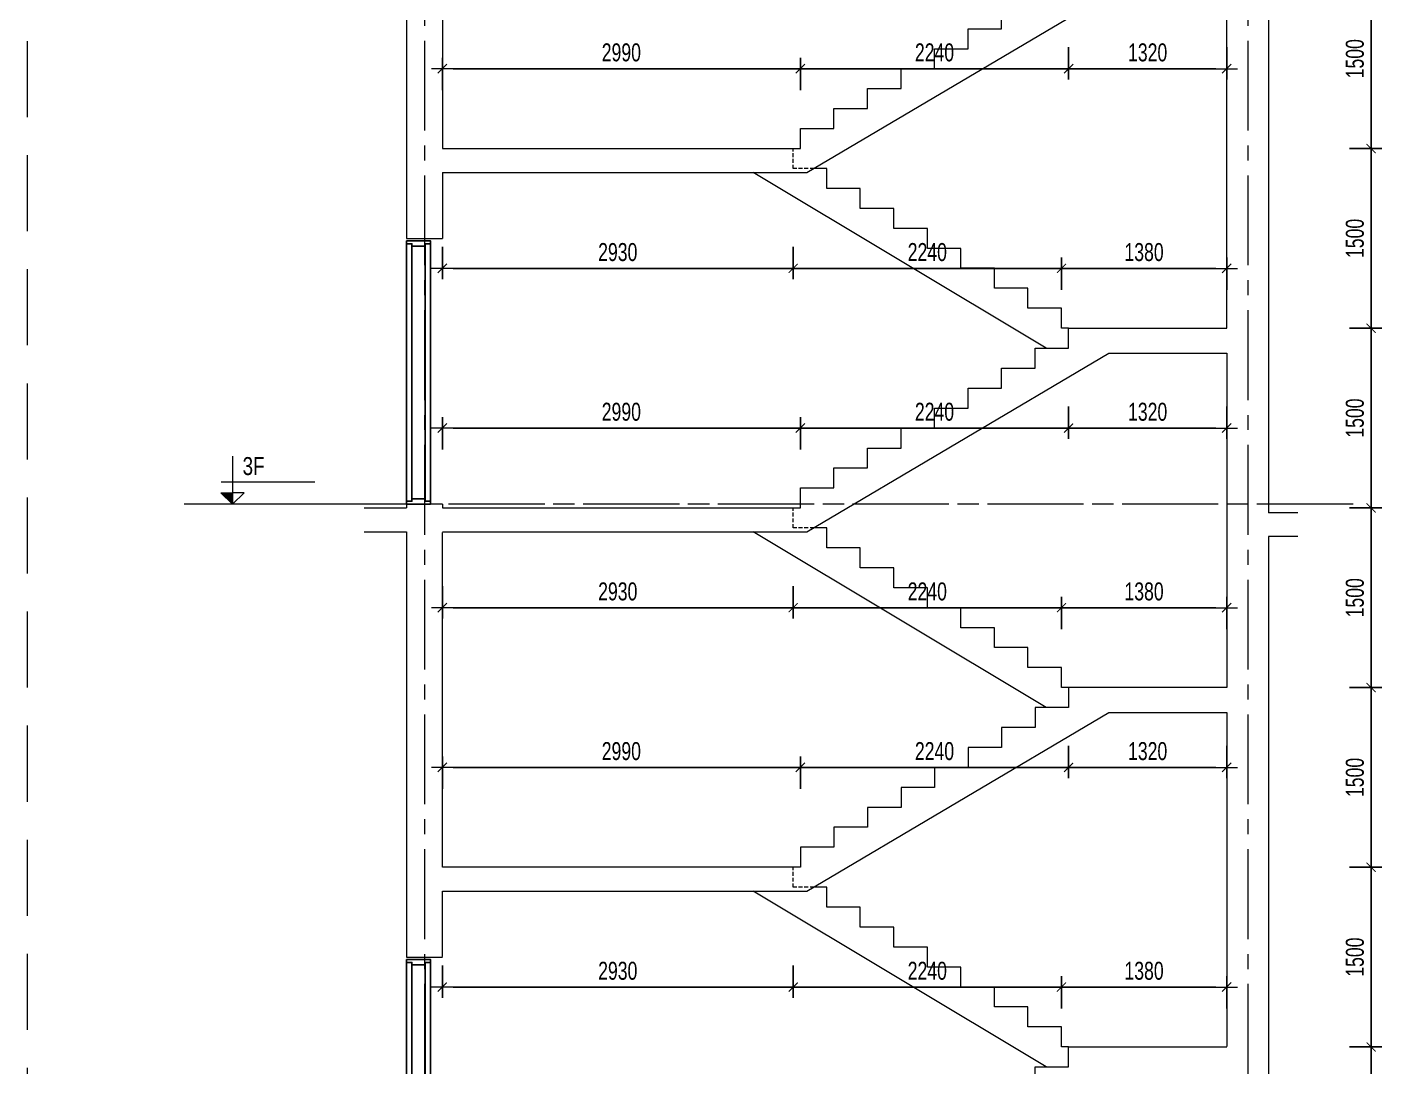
# Model space of a CAD drawing. Header units: millimetres. Extents: x -179076 to 152218, y -28646 to 38481.
# Drawn here: x 126039 to 137353, y -15040 to -6360 of the extents above; entities that cross this region are included whole.
import ezdxf

# ---------------------------------------------------------------- set-up
doc = ezdxf.new("R2010")
doc.units = ezdxf.units.MM
doc.linetypes.add('CENTER2', pattern=[1.125, 0.75, -0.125, 0.125, -0.125])
doc.linetypes.add('HIDDEN2', pattern=[4.7625, 3.175, -1.5875])
doc.layers.get('Defpoints').update_dxf_attribs({"color": 151, "lineweight": 9})
doc.layers.add('A-DOOR', color=4, linetype='Continuous')
doc.layers.add('DOOR', color=4, linetype='Continuous')
for name, color, linetype, lineweight in [('NDC_S_ANNO', 7, 'Continuous', 20), ('NDC_S_AXIS', 5, 'CENTER2', 13), ('NDC_S_CONTINUOUS', 3, 'Continuous', 20), ('NDC_S_DIM', 1, 'Continuous', 15), ('NDC_S_HIDDEN', 8, 'HIDDEN2', 13), ('NDC_S_SLAB', 2, 'Continuous', 20), ('NDC_S_TEXT SYMBOL', 7, 'Continuous', 20), ('NDC_S_VN TEXT', 7, 'Continuous', 20)]:
    doc.layers.add(name, color=color, linetype=linetype, lineweight=lineweight)
doc.styles.add('NDC_ANNO', font='', dxfattribs={"width": 0.8})
doc.styles.add('NDC_DIM', font='', dxfattribs={"width": 0.75})
doc.styles.get('NDC_ANNO').set_extended_font_data('Dotum')
doc.styles.get('NDC_DIM').set_extended_font_data('Dotum')
doc.dimstyles.new('NDC_dim_60', dxfattribs={"dimscale": 60, "dimtxt": 2.5, "dimasz": 1.5, "dimexe": 1.5, "dimexo": 2.5, "dimgap": 1, "dimtad": 1, "dimdec": 0, "dimzin": 0, "dimdsep": 46, "dimtxsty": 'NDC_DIM', "dimblk": 'DIMMARK', "dimcen": 0.09, "dimdle": 1.2, "dimclrd": 1, "dimclre": 1, "dimclrt": 3, "dimadec": 0, "dimazin": 0, "dimtfac": 1, "dimtdec": 0, "dimtix": 1, "dimtofl": 0, "dimtmove": 0, "dimatfit": 3, "dimfxl": 3, "dimfxlon": 1, "dimtolj": 1, "dimtzin": 0, "dimarcsym": 0})

# ---------------------------------------------------------------- blocks, each defined once
blk = doc.blocks.new('X-SECTION-2$0$X-SEC-DOO2')
at = {"layer": 'A-DOOR'}
for p, q in [((41976, 101972), (41976, 104172)), ((42021, 102017), (42021, 104127)), ((42131, 102017), (42131, 104127)), ((42176, 101972), (42176, 104172))]:
    blk.add_line(p, q, dxfattribs=at)
for points in [[(41976, 104172), (41976, 104147), (42021, 104147), (42021, 104127), (42131, 104127), (42131, 104147), (42176, 104147), (42176, 104172)], [(41976, 101972), (41976, 101997), (42021, 101997), (42021, 102017), (42131, 102017), (42131, 101997), (42176, 101997), (42176, 101972)]]:
    blk.add_lwpolyline(points, close=True, dxfattribs=at)
at = {"layer": 'Defpoints'}
blk.add_line((41976, 104192), (42176, 104192), dxfattribs=at)
blk = doc.blocks.new('kata_block_CT')
at = {"layer": 'NDC_S_ANNO'}
blk.add_hatch(color=3, dxfattribs=at).paths.add_polyline_path([(0, 1.6), (-1.61, 1.6), (0, 0)])
at = {"layer": 'NDC_S_ANNO', "ltscale": 50}
h = blk.add_hatch(dxfattribs=at)
h.set_pattern_fill('ANSI31', color=256, scale=1.406, style=0)
h.paths.add_polyline_path([(0, 1.6), (0, 0), (1.61, 1.6)])
for p, q in [((-1.59, 3.14), (11.47, 3.14)), ((11.56, 0), (-1.64, 0))]:
    blk.add_line(p, q, dxfattribs=at)
for points in [[(0, 6.69), (0, 0)], [(0, 0), (-1.61, 1.6), (0, 1.6)], [(0, 0), (1.61, 1.6), (0, 1.6)]]:
    blk.add_lwpolyline(points, dxfattribs=at)
at = {"layer": 'NDC_S_ANNO', "color": 8, "ltscale": 50}
blk.add_lwpolyline([(0, 0), (-1.61, 1.6), (0, 1.6)], dxfattribs=at)
at = {"layer": 'NDC_S_TEXT SYMBOL', "color": 3, "style": 'NDC_ANNO', "width": 0.8}
blk.add_attdef('CT', (1.41, 4.07), '', height=2.5, dxfattribs=at)
blk = doc.blocks.new('DIMMARK')
at = {"layer": 'NDC_S_DIM', "color": 1}
blk.add_line((-1.5, 0), (1, 0), dxfattribs=at)
at = {"layer": 'NDC_S_DIM', "color": 2, "const_width": 0.1}
blk.add_lwpolyline([(-0.42, -0.42), (0.42, 0.42)], dxfattribs=at)
blk = doc.blocks.new('*D1056')
at = {"layer": 'Defpoints', "color": 0, "transparency": 16777216}
for p in [(129507, -13374), (132437, -13374), (132437, -14374)]:
    blk.add_point(p, dxfattribs=at)
at = {"layer": 'NDC_S_DIM', "color": 1, "lineweight": -2, "transparency": 16777216}
for p, q in [((129507, -14194), (129507, -14464)), ((132437, -14194), (132437, -14464)), ((129597, -14374), (132347, -14374))]:
    blk.add_line(p, q, dxfattribs=at)
at = {"layer": 'NDC_S_DIM', "color": 1, "lineweight": -2, "transparency": 16777216, "xscale": 90, "yscale": 90, "zscale": 90, "rotation": 180}
blk.add_blockref('DIMMARK', (129507, -14374), dxfattribs=at)
at = {"layer": 'NDC_S_DIM', "color": 1, "lineweight": -2, "transparency": 16777216, "xscale": 90, "yscale": 90, "zscale": 90}
blk.add_blockref('DIMMARK', (132437, -14374), dxfattribs=at)
at = {"layer": 'NDC_S_DIM', "color": 3, "transparency": 16777216, "insert": (130972, -14239), "char_height": 150, "attachment_point": 5, "style": 'NDC_DIM'}
blk.add_mtext('\\A1;2930', dxfattribs=at)
blk = doc.blocks.new('*D1057')
at = {"layer": 'Defpoints', "color": 0, "transparency": 16777216}
for p in [(132437, -13374), (134677, -14374), (134677, -14874)]:
    blk.add_point(p, dxfattribs=at)
at = {"layer": 'NDC_S_DIM', "color": 1, "lineweight": -2, "transparency": 16777216}
for p, q in [((132437, -14194), (132437, -14464)), ((134677, -14554), (134677, -14284)), ((132527, -14374), (134587, -14374))]:
    blk.add_line(p, q, dxfattribs=at)
at = {"layer": 'NDC_S_DIM', "color": 1, "lineweight": -2, "transparency": 16777216, "xscale": 90, "yscale": 90, "zscale": 90, "rotation": 180}
blk.add_blockref('DIMMARK', (132437, -14374), dxfattribs=at)
at = {"layer": 'NDC_S_DIM', "color": 1, "lineweight": -2, "transparency": 16777216, "xscale": 90, "yscale": 90, "zscale": 90}
blk.add_blockref('DIMMARK', (134677, -14374), dxfattribs=at)
at = {"layer": 'NDC_S_DIM', "color": 3, "transparency": 16777216, "insert": (133557, -14239), "char_height": 150, "attachment_point": 5, "style": 'NDC_DIM'}
blk.add_mtext('\\A1;2240', dxfattribs=at)
blk = doc.blocks.new('*D1058')
at = {"layer": 'Defpoints', "color": 0, "transparency": 16777216}
for p in [(136057, -14374), (134677, -14874), (136057, -14874)]:
    blk.add_point(p, dxfattribs=at)
at = {"layer": 'NDC_S_DIM', "color": 1, "lineweight": -2, "transparency": 16777216}
for p, q in [((134677, -14554), (134677, -14284)), ((136057, -14554), (136057, -14284)), ((134767, -14374), (135967, -14374))]:
    blk.add_line(p, q, dxfattribs=at)
at = {"layer": 'NDC_S_DIM', "color": 1, "lineweight": -2, "transparency": 16777216, "xscale": 90, "yscale": 90, "zscale": 90, "rotation": 180}
blk.add_blockref('DIMMARK', (134677, -14374), dxfattribs=at)
at = {"layer": 'NDC_S_DIM', "color": 1, "lineweight": -2, "transparency": 16777216, "xscale": 90, "yscale": 90, "zscale": 90}
blk.add_blockref('DIMMARK', (136057, -14374), dxfattribs=at)
at = {"layer": 'NDC_S_DIM', "color": 3, "transparency": 16777216, "insert": (135367, -14239), "char_height": 150, "attachment_point": 5, "style": 'NDC_DIM'}
blk.add_mtext('\\A1;1380', dxfattribs=at)
blk = doc.blocks.new('*D1059')
at = {"layer": 'Defpoints', "color": 0, "transparency": 16777216}
for p in [(132497, -12540), (129507, -13374), (132497, -13374)]:
    blk.add_point(p, dxfattribs=at)
at = {"layer": 'NDC_S_DIM', "color": 1, "lineweight": -2, "transparency": 16777216}
for p, q in [((129507, -12720), (129507, -12450)), ((129597, -12540), (132407, -12540)), ((132497, -12720), (132497, -12450))]:
    blk.add_line(p, q, dxfattribs=at)
at = {"layer": 'NDC_S_DIM', "color": 1, "lineweight": -2, "transparency": 16777216, "xscale": 90, "yscale": 90, "zscale": 90, "rotation": 180}
blk.add_blockref('DIMMARK', (129507, -12540), dxfattribs=at)
at = {"layer": 'NDC_S_DIM', "color": 1, "lineweight": -2, "transparency": 16777216, "xscale": 90, "yscale": 90, "zscale": 90}
blk.add_blockref('DIMMARK', (132497, -12540), dxfattribs=at)
at = {"layer": 'NDC_S_DIM', "color": 3, "transparency": 16777216, "insert": (131002, -12405), "char_height": 150, "attachment_point": 5, "style": 'NDC_DIM'}
blk.add_mtext('\\A1;2990', dxfattribs=at)
blk = doc.blocks.new('*D1060')
at = {"layer": 'Defpoints', "color": 0, "transparency": 16777216}
for p in [(134737, -12040), (134737, -12540), (132497, -13374)]:
    blk.add_point(p, dxfattribs=at)
at = {"layer": 'NDC_S_DIM', "color": 1, "lineweight": -2, "transparency": 16777216}
for p, q in [((134737, -12360), (134737, -12630)), ((132497, -12720), (132497, -12450)), ((132587, -12540), (134647, -12540))]:
    blk.add_line(p, q, dxfattribs=at)
at = {"layer": 'NDC_S_DIM', "color": 1, "lineweight": -2, "transparency": 16777216, "xscale": 90, "yscale": 90, "zscale": 90, "rotation": 180}
blk.add_blockref('DIMMARK', (132497, -12540), dxfattribs=at)
at = {"layer": 'NDC_S_DIM', "color": 1, "lineweight": -2, "transparency": 16777216, "xscale": 90, "yscale": 90, "zscale": 90}
blk.add_blockref('DIMMARK', (134737, -12540), dxfattribs=at)
at = {"layer": 'NDC_S_DIM', "color": 3, "transparency": 16777216, "insert": (133617, -12405), "char_height": 150, "attachment_point": 5, "style": 'NDC_DIM'}
blk.add_mtext('\\A1;2240', dxfattribs=at)
blk = doc.blocks.new('*D1061')
at = {"layer": 'Defpoints', "color": 0, "transparency": 16777216}
for p in [(134737, -12040), (136057, -12083), (136057, -12540)]:
    blk.add_point(p, dxfattribs=at)
at = {"layer": 'NDC_S_DIM', "color": 1, "lineweight": -2, "transparency": 16777216}
for p, q in [((134737, -12360), (134737, -12630)), ((136057, -12360), (136057, -12630)), ((134827, -12540), (135967, -12540))]:
    blk.add_line(p, q, dxfattribs=at)
at = {"layer": 'NDC_S_DIM', "color": 1, "lineweight": -2, "transparency": 16777216, "xscale": 90, "yscale": 90, "zscale": 90, "rotation": 180}
blk.add_blockref('DIMMARK', (134737, -12540), dxfattribs=at)
at = {"layer": 'NDC_S_DIM', "color": 1, "lineweight": -2, "transparency": 16777216, "xscale": 90, "yscale": 90, "zscale": 90}
blk.add_blockref('DIMMARK', (136057, -12540), dxfattribs=at)
at = {"layer": 'NDC_S_DIM', "color": 3, "transparency": 16777216, "insert": (135397, -12405), "char_height": 150, "attachment_point": 5, "style": 'NDC_DIM'}
blk.add_mtext('\\A1;1320', dxfattribs=at)
blk = doc.blocks.new('*D1062')
at = {"layer": 'Defpoints', "color": 0, "transparency": 16777216}
for p in [(129507, -10374), (132437, -10374), (132437, -11207)]:
    blk.add_point(p, dxfattribs=at)
at = {"layer": 'NDC_S_DIM', "color": 1, "lineweight": -2, "transparency": 16777216}
for p, q in [((129507, -11027), (129507, -11297)), ((132437, -11027), (132437, -11297)), ((129597, -11207), (132347, -11207))]:
    blk.add_line(p, q, dxfattribs=at)
at = {"layer": 'NDC_S_DIM', "color": 1, "lineweight": -2, "transparency": 16777216, "xscale": 90, "yscale": 90, "zscale": 90, "rotation": 180}
blk.add_blockref('DIMMARK', (129507, -11207), dxfattribs=at)
at = {"layer": 'NDC_S_DIM', "color": 1, "lineweight": -2, "transparency": 16777216, "xscale": 90, "yscale": 90, "zscale": 90}
blk.add_blockref('DIMMARK', (132437, -11207), dxfattribs=at)
at = {"layer": 'NDC_S_DIM', "color": 3, "transparency": 16777216, "insert": (130972, -11072), "char_height": 150, "attachment_point": 5, "style": 'NDC_DIM'}
blk.add_mtext('\\A1;2930', dxfattribs=at)
blk = doc.blocks.new('*D1063')
at = {"layer": 'Defpoints', "color": 0, "transparency": 16777216}
for p in [(132437, -10374), (134677, -11207), (134677, -11874)]:
    blk.add_point(p, dxfattribs=at)
at = {"layer": 'NDC_S_DIM', "color": 1, "lineweight": -2, "transparency": 16777216}
for p, q in [((132437, -11027), (132437, -11297)), ((134677, -11387), (134677, -11117)), ((132527, -11207), (134587, -11207))]:
    blk.add_line(p, q, dxfattribs=at)
at = {"layer": 'NDC_S_DIM', "color": 1, "lineweight": -2, "transparency": 16777216, "xscale": 90, "yscale": 90, "zscale": 90, "rotation": 180}
blk.add_blockref('DIMMARK', (132437, -11207), dxfattribs=at)
at = {"layer": 'NDC_S_DIM', "color": 1, "lineweight": -2, "transparency": 16777216, "xscale": 90, "yscale": 90, "zscale": 90}
blk.add_blockref('DIMMARK', (134677, -11207), dxfattribs=at)
at = {"layer": 'NDC_S_DIM', "color": 3, "transparency": 16777216, "insert": (133557, -11072), "char_height": 150, "attachment_point": 5, "style": 'NDC_DIM'}
blk.add_mtext('\\A1;2240', dxfattribs=at)
blk = doc.blocks.new('*D1064')
at = {"layer": 'Defpoints', "color": 0, "transparency": 16777216}
for p in [(136057, -11207), (134677, -11874), (136057, -11874)]:
    blk.add_point(p, dxfattribs=at)
at = {"layer": 'NDC_S_DIM', "color": 1, "lineweight": -2, "transparency": 16777216}
for p, q in [((134677, -11387), (134677, -11117)), ((136057, -11387), (136057, -11117)), ((134767, -11207), (135967, -11207))]:
    blk.add_line(p, q, dxfattribs=at)
at = {"layer": 'NDC_S_DIM', "color": 1, "lineweight": -2, "transparency": 16777216, "xscale": 90, "yscale": 90, "zscale": 90, "rotation": 180}
blk.add_blockref('DIMMARK', (134677, -11207), dxfattribs=at)
at = {"layer": 'NDC_S_DIM', "color": 1, "lineweight": -2, "transparency": 16777216, "xscale": 90, "yscale": 90, "zscale": 90}
blk.add_blockref('DIMMARK', (136057, -11207), dxfattribs=at)
at = {"layer": 'NDC_S_DIM', "color": 3, "transparency": 16777216, "insert": (135367, -11072), "char_height": 150, "attachment_point": 5, "style": 'NDC_DIM'}
blk.add_mtext('\\A1;1380', dxfattribs=at)
blk = doc.blocks.new('*D1065')
at = {"layer": 'Defpoints', "color": 0, "transparency": 16777216}
for p in [(132497, -9707), (129507, -10374), (132497, -10374)]:
    blk.add_point(p, dxfattribs=at)
at = {"layer": 'NDC_S_DIM', "color": 1, "lineweight": -2, "transparency": 16777216}
for p, q in [((129507, -9887), (129507, -9617)), ((129597, -9707), (132407, -9707)), ((132497, -9887), (132497, -9617))]:
    blk.add_line(p, q, dxfattribs=at)
at = {"layer": 'NDC_S_DIM', "color": 1, "lineweight": -2, "transparency": 16777216, "xscale": 90, "yscale": 90, "zscale": 90, "rotation": 180}
blk.add_blockref('DIMMARK', (129507, -9707), dxfattribs=at)
at = {"layer": 'NDC_S_DIM', "color": 1, "lineweight": -2, "transparency": 16777216, "xscale": 90, "yscale": 90, "zscale": 90}
blk.add_blockref('DIMMARK', (132497, -9707), dxfattribs=at)
at = {"layer": 'NDC_S_DIM', "color": 3, "transparency": 16777216, "insert": (131002, -9572), "char_height": 150, "attachment_point": 5, "style": 'NDC_DIM'}
blk.add_mtext('\\A1;2990', dxfattribs=at)
blk = doc.blocks.new('*D1066')
at = {"layer": 'Defpoints', "color": 0, "transparency": 16777216}
for p in [(134737, -9040), (134737, -9707), (132497, -10374)]:
    blk.add_point(p, dxfattribs=at)
at = {"layer": 'NDC_S_DIM', "color": 1, "lineweight": -2, "transparency": 16777216}
for p, q in [((134737, -9527), (134737, -9797)), ((132497, -9887), (132497, -9617)), ((132587, -9707), (134647, -9707))]:
    blk.add_line(p, q, dxfattribs=at)
at = {"layer": 'NDC_S_DIM', "color": 1, "lineweight": -2, "transparency": 16777216, "xscale": 90, "yscale": 90, "zscale": 90, "rotation": 180}
blk.add_blockref('DIMMARK', (132497, -9707), dxfattribs=at)
at = {"layer": 'NDC_S_DIM', "color": 1, "lineweight": -2, "transparency": 16777216, "xscale": 90, "yscale": 90, "zscale": 90}
blk.add_blockref('DIMMARK', (134737, -9707), dxfattribs=at)
at = {"layer": 'NDC_S_DIM', "color": 3, "transparency": 16777216, "insert": (133617, -9572), "char_height": 150, "attachment_point": 5, "style": 'NDC_DIM'}
blk.add_mtext('\\A1;2240', dxfattribs=at)
blk = doc.blocks.new('*D1067')
at = {"layer": 'Defpoints', "color": 0, "transparency": 16777216}
for p in [(134737, -9040), (136057, -9083), (136057, -9707)]:
    blk.add_point(p, dxfattribs=at)
at = {"layer": 'NDC_S_DIM', "color": 1, "lineweight": -2, "transparency": 16777216}
for p, q in [((134737, -9527), (134737, -9797)), ((136057, -9527), (136057, -9797)), ((134827, -9707), (135967, -9707))]:
    blk.add_line(p, q, dxfattribs=at)
at = {"layer": 'NDC_S_DIM', "color": 1, "lineweight": -2, "transparency": 16777216, "xscale": 90, "yscale": 90, "zscale": 90, "rotation": 180}
blk.add_blockref('DIMMARK', (134737, -9707), dxfattribs=at)
at = {"layer": 'NDC_S_DIM', "color": 1, "lineweight": -2, "transparency": 16777216, "xscale": 90, "yscale": 90, "zscale": 90}
blk.add_blockref('DIMMARK', (136057, -9707), dxfattribs=at)
at = {"layer": 'NDC_S_DIM', "color": 3, "transparency": 16777216, "insert": (135397, -9572), "char_height": 150, "attachment_point": 5, "style": 'NDC_DIM'}
blk.add_mtext('\\A1;1320', dxfattribs=at)
blk = doc.blocks.new('*D1068')
at = {"layer": 'Defpoints', "color": 0, "transparency": 16777216}
for p in [(129507, -7374), (132437, -7374), (132437, -8374)]:
    blk.add_point(p, dxfattribs=at)
at = {"layer": 'NDC_S_DIM', "color": 1, "lineweight": -2, "transparency": 16777216}
for p, q in [((129507, -8194), (129507, -8464)), ((132437, -8194), (132437, -8464)), ((129597, -8374), (132347, -8374))]:
    blk.add_line(p, q, dxfattribs=at)
at = {"layer": 'NDC_S_DIM', "color": 1, "lineweight": -2, "transparency": 16777216, "xscale": 90, "yscale": 90, "zscale": 90, "rotation": 180}
blk.add_blockref('DIMMARK', (129507, -8374), dxfattribs=at)
at = {"layer": 'NDC_S_DIM', "color": 1, "lineweight": -2, "transparency": 16777216, "xscale": 90, "yscale": 90, "zscale": 90}
blk.add_blockref('DIMMARK', (132437, -8374), dxfattribs=at)
at = {"layer": 'NDC_S_DIM', "color": 3, "transparency": 16777216, "insert": (130972, -8239), "char_height": 150, "attachment_point": 5, "style": 'NDC_DIM'}
blk.add_mtext('\\A1;2930', dxfattribs=at)
blk = doc.blocks.new('*D1069')
at = {"layer": 'Defpoints', "color": 0, "transparency": 16777216}
for p in [(132437, -7374), (134677, -8374), (134677, -8874)]:
    blk.add_point(p, dxfattribs=at)
at = {"layer": 'NDC_S_DIM', "color": 1, "lineweight": -2, "transparency": 16777216}
for p, q in [((132437, -8194), (132437, -8464)), ((134677, -8554), (134677, -8284)), ((132527, -8374), (134587, -8374))]:
    blk.add_line(p, q, dxfattribs=at)
at = {"layer": 'NDC_S_DIM', "color": 1, "lineweight": -2, "transparency": 16777216, "xscale": 90, "yscale": 90, "zscale": 90, "rotation": 180}
blk.add_blockref('DIMMARK', (132437, -8374), dxfattribs=at)
at = {"layer": 'NDC_S_DIM', "color": 1, "lineweight": -2, "transparency": 16777216, "xscale": 90, "yscale": 90, "zscale": 90}
blk.add_blockref('DIMMARK', (134677, -8374), dxfattribs=at)
at = {"layer": 'NDC_S_DIM', "color": 3, "transparency": 16777216, "insert": (133557, -8239), "char_height": 150, "attachment_point": 5, "style": 'NDC_DIM'}
blk.add_mtext('\\A1;2240', dxfattribs=at)
blk = doc.blocks.new('*D1070')
at = {"layer": 'Defpoints', "color": 0, "transparency": 16777216}
for p in [(136057, -8374), (134677, -8874), (136057, -8874)]:
    blk.add_point(p, dxfattribs=at)
at = {"layer": 'NDC_S_DIM', "color": 1, "lineweight": -2, "transparency": 16777216}
for p, q in [((134677, -8554), (134677, -8284)), ((136057, -8554), (136057, -8284)), ((134767, -8374), (135967, -8374))]:
    blk.add_line(p, q, dxfattribs=at)
at = {"layer": 'NDC_S_DIM', "color": 1, "lineweight": -2, "transparency": 16777216, "xscale": 90, "yscale": 90, "zscale": 90, "rotation": 180}
blk.add_blockref('DIMMARK', (134677, -8374), dxfattribs=at)
at = {"layer": 'NDC_S_DIM', "color": 1, "lineweight": -2, "transparency": 16777216, "xscale": 90, "yscale": 90, "zscale": 90}
blk.add_blockref('DIMMARK', (136057, -8374), dxfattribs=at)
at = {"layer": 'NDC_S_DIM', "color": 3, "transparency": 16777216, "insert": (135367, -8239), "char_height": 150, "attachment_point": 5, "style": 'NDC_DIM'}
blk.add_mtext('\\A1;1380', dxfattribs=at)
blk = doc.blocks.new('*D1071')
at = {"layer": 'Defpoints', "color": 0, "transparency": 16777216}
for p in [(132497, -6707), (129507, -7374), (132497, -7374)]:
    blk.add_point(p, dxfattribs=at)
at = {"layer": 'NDC_S_DIM', "color": 1, "lineweight": -2, "transparency": 16777216}
for p, q in [((129507, -6887), (129507, -6617)), ((132497, -6887), (132497, -6617)), ((129597, -6707), (132407, -6707))]:
    blk.add_line(p, q, dxfattribs=at)
at = {"layer": 'NDC_S_DIM', "color": 1, "lineweight": -2, "transparency": 16777216, "xscale": 90, "yscale": 90, "zscale": 90, "rotation": 180}
blk.add_blockref('DIMMARK', (129507, -6707), dxfattribs=at)
at = {"layer": 'NDC_S_DIM', "color": 1, "lineweight": -2, "transparency": 16777216, "xscale": 90, "yscale": 90, "zscale": 90}
blk.add_blockref('DIMMARK', (132497, -6707), dxfattribs=at)
at = {"layer": 'NDC_S_DIM', "color": 3, "transparency": 16777216, "insert": (131002, -6572), "char_height": 150, "attachment_point": 5, "style": 'NDC_DIM'}
blk.add_mtext('\\A1;2990', dxfattribs=at)
blk = doc.blocks.new('*D1072')
at = {"layer": 'Defpoints', "color": 0, "transparency": 16777216}
for p in [(134737, -6040), (134737, -6707), (132497, -7374)]:
    blk.add_point(p, dxfattribs=at)
at = {"layer": 'NDC_S_DIM', "color": 1, "lineweight": -2, "transparency": 16777216}
for p, q in [((134737, -6527), (134737, -6797)), ((132497, -6887), (132497, -6617)), ((132587, -6707), (134647, -6707))]:
    blk.add_line(p, q, dxfattribs=at)
at = {"layer": 'NDC_S_DIM', "color": 1, "lineweight": -2, "transparency": 16777216, "xscale": 90, "yscale": 90, "zscale": 90, "rotation": 180}
blk.add_blockref('DIMMARK', (132497, -6707), dxfattribs=at)
at = {"layer": 'NDC_S_DIM', "color": 1, "lineweight": -2, "transparency": 16777216, "xscale": 90, "yscale": 90, "zscale": 90}
blk.add_blockref('DIMMARK', (134737, -6707), dxfattribs=at)
at = {"layer": 'NDC_S_DIM', "color": 3, "transparency": 16777216, "insert": (133617, -6572), "char_height": 150, "attachment_point": 5, "style": 'NDC_DIM'}
blk.add_mtext('\\A1;2240', dxfattribs=at)
blk = doc.blocks.new('*D1073')
at = {"layer": 'Defpoints', "color": 0, "transparency": 16777216}
for p in [(134737, -6040), (136057, -6083), (136057, -6707)]:
    blk.add_point(p, dxfattribs=at)
at = {"layer": 'NDC_S_DIM', "color": 1, "lineweight": -2, "transparency": 16777216}
for p, q in [((134737, -6527), (134737, -6797)), ((136057, -6527), (136057, -6797)), ((134827, -6707), (135967, -6707))]:
    blk.add_line(p, q, dxfattribs=at)
at = {"layer": 'NDC_S_DIM', "color": 1, "lineweight": -2, "transparency": 16777216, "xscale": 90, "yscale": 90, "zscale": 90, "rotation": 180}
blk.add_blockref('DIMMARK', (134737, -6707), dxfattribs=at)
at = {"layer": 'NDC_S_DIM', "color": 1, "lineweight": -2, "transparency": 16777216, "xscale": 90, "yscale": 90, "zscale": 90}
blk.add_blockref('DIMMARK', (136057, -6707), dxfattribs=at)
at = {"layer": 'NDC_S_DIM', "color": 3, "transparency": 16777216, "insert": (135397, -6572), "char_height": 150, "attachment_point": 5, "style": 'NDC_DIM'}
blk.add_mtext('\\A1;1320', dxfattribs=at)
blk = doc.blocks.new('*D1304')
at = {"layer": 'Defpoints', "color": 0, "transparency": 16777216}
for p in [(134677, -14874), (137263, -14874), (132497, -16374)]:
    blk.add_point(p, dxfattribs=at)
at = {"layer": 'NDC_S_DIM', "color": 1, "lineweight": -2, "transparency": 16777216}
for p, q in [((137083, -14874), (137353, -14874)), ((137263, -16284), (137263, -14964)), ((137083, -16374), (137353, -16374))]:
    blk.add_line(p, q, dxfattribs=at)
at = {"layer": 'NDC_S_DIM', "color": 1, "lineweight": -2, "transparency": 16777216, "xscale": 90, "yscale": 90, "zscale": 90}
for p, rotation in [((137263, -14874), 90), ((137263, -16374), 270)]:
    blk.add_blockref('DIMMARK', p, dxfattribs=dict(at, rotation=rotation))
at = {"layer": 'NDC_S_DIM', "color": 3, "transparency": 16777216, "insert": (137128, -15624), "char_height": 150, "attachment_point": 5, "rotation": 90, "style": 'NDC_DIM'}
blk.add_mtext('\\A1;1500', dxfattribs=at)
blk = doc.blocks.new('*D1305')
at = {"layer": 'Defpoints', "color": 0, "transparency": 16777216}
for p in [(132497, -13374), (137263, -13374), (134677, -14874)]:
    blk.add_point(p, dxfattribs=at)
at = {"layer": 'NDC_S_DIM', "color": 1, "lineweight": -2, "transparency": 16777216}
for p, q in [((137083, -13374), (137353, -13374)), ((137263, -14784), (137263, -13464)), ((137083, -14874), (137353, -14874))]:
    blk.add_line(p, q, dxfattribs=at)
at = {"layer": 'NDC_S_DIM', "color": 1, "lineweight": -2, "transparency": 16777216, "xscale": 90, "yscale": 90, "zscale": 90}
for p, rotation in [((137263, -13374), 90), ((137263, -14874), 270)]:
    blk.add_blockref('DIMMARK', p, dxfattribs=dict(at, rotation=rotation))
at = {"layer": 'NDC_S_DIM', "color": 3, "transparency": 16777216, "insert": (137128, -14124), "char_height": 150, "attachment_point": 5, "rotation": 90, "style": 'NDC_DIM'}
blk.add_mtext('\\A1;1500', dxfattribs=at)
blk = doc.blocks.new('*D1306')
at = {"layer": 'Defpoints', "color": 0, "transparency": 16777216}
for p in [(134677, -11874), (137263, -11874), (132497, -13374)]:
    blk.add_point(p, dxfattribs=at)
at = {"layer": 'NDC_S_DIM', "color": 1, "lineweight": -2, "transparency": 16777216}
for p, q in [((137083, -11874), (137353, -11874)), ((137263, -13284), (137263, -11964)), ((137083, -13374), (137353, -13374))]:
    blk.add_line(p, q, dxfattribs=at)
at = {"layer": 'NDC_S_DIM', "color": 1, "lineweight": -2, "transparency": 16777216, "xscale": 90, "yscale": 90, "zscale": 90}
for p, rotation in [((137263, -11874), 90), ((137263, -13374), 270)]:
    blk.add_blockref('DIMMARK', p, dxfattribs=dict(at, rotation=rotation))
at = {"layer": 'NDC_S_DIM', "color": 3, "transparency": 16777216, "insert": (137128, -12624), "char_height": 150, "attachment_point": 5, "rotation": 90, "style": 'NDC_DIM'}
blk.add_mtext('\\A1;1500', dxfattribs=at)
blk = doc.blocks.new('*D1307')
at = {"layer": 'Defpoints', "color": 0, "transparency": 16777216}
for p in [(132497, -10374), (137263, -10374), (134677, -11874)]:
    blk.add_point(p, dxfattribs=at)
at = {"layer": 'NDC_S_DIM', "color": 1, "lineweight": -2, "transparency": 16777216}
for p, q in [((137083, -10374), (137353, -10374)), ((137263, -11784), (137263, -10464)), ((137083, -11874), (137353, -11874))]:
    blk.add_line(p, q, dxfattribs=at)
at = {"layer": 'NDC_S_DIM', "color": 1, "lineweight": -2, "transparency": 16777216, "xscale": 90, "yscale": 90, "zscale": 90}
for p, rotation in [((137263, -10374), 90), ((137263, -11874), 270)]:
    blk.add_blockref('DIMMARK', p, dxfattribs=dict(at, rotation=rotation))
at = {"layer": 'NDC_S_DIM', "color": 3, "transparency": 16777216, "insert": (137128, -11124), "char_height": 150, "attachment_point": 5, "rotation": 90, "style": 'NDC_DIM'}
blk.add_mtext('\\A1;1500', dxfattribs=at)
blk = doc.blocks.new('*D1308')
at = {"layer": 'Defpoints', "color": 0, "transparency": 16777216}
for p in [(134677, -8874), (137263, -8874), (132497, -10374)]:
    blk.add_point(p, dxfattribs=at)
at = {"layer": 'NDC_S_DIM', "color": 1, "lineweight": -2, "transparency": 16777216}
for p, q in [((137083, -8874), (137353, -8874)), ((137263, -10284), (137263, -8964)), ((137083, -10374), (137353, -10374))]:
    blk.add_line(p, q, dxfattribs=at)
at = {"layer": 'NDC_S_DIM', "color": 1, "lineweight": -2, "transparency": 16777216, "xscale": 90, "yscale": 90, "zscale": 90}
for p, rotation in [((137263, -8874), 90), ((137263, -10374), 270)]:
    blk.add_blockref('DIMMARK', p, dxfattribs=dict(at, rotation=rotation))
at = {"layer": 'NDC_S_DIM', "color": 3, "transparency": 16777216, "insert": (137128, -9624), "char_height": 150, "attachment_point": 5, "rotation": 90, "style": 'NDC_DIM'}
blk.add_mtext('\\A1;1500', dxfattribs=at)
blk = doc.blocks.new('*D1309')
at = {"layer": 'Defpoints', "color": 0, "transparency": 16777216}
for p in [(132497, -7374), (137263, -7374), (134677, -8874)]:
    blk.add_point(p, dxfattribs=at)
at = {"layer": 'NDC_S_DIM', "color": 1, "lineweight": -2, "transparency": 16777216}
for p, q in [((137083, -7374), (137353, -7374)), ((137263, -8784), (137263, -7464)), ((137083, -8874), (137353, -8874))]:
    blk.add_line(p, q, dxfattribs=at)
at = {"layer": 'NDC_S_DIM', "color": 1, "lineweight": -2, "transparency": 16777216, "xscale": 90, "yscale": 90, "zscale": 90}
for p, rotation in [((137263, -7374), 90), ((137263, -8874), 270)]:
    blk.add_blockref('DIMMARK', p, dxfattribs=dict(at, rotation=rotation))
at = {"layer": 'NDC_S_DIM', "color": 3, "transparency": 16777216, "insert": (137128, -8124), "char_height": 150, "attachment_point": 5, "rotation": 90, "style": 'NDC_DIM'}
blk.add_mtext('\\A1;1500', dxfattribs=at)
blk = doc.blocks.new('*D1310')
at = {"layer": 'Defpoints', "color": 0, "transparency": 16777216}
for p in [(134677, -5874), (137263, -5874), (132497, -7374)]:
    blk.add_point(p, dxfattribs=at)
at = {"layer": 'NDC_S_DIM', "color": 1, "lineweight": -2, "transparency": 16777216}
for p, q in [((137083, -5874), (137353, -5874)), ((137263, -7284), (137263, -5964)), ((137083, -7374), (137353, -7374))]:
    blk.add_line(p, q, dxfattribs=at)
at = {"layer": 'NDC_S_DIM', "color": 1, "lineweight": -2, "transparency": 16777216, "xscale": 90, "yscale": 90, "zscale": 90}
for p, rotation in [((137263, -5874), 90), ((137263, -7374), 270)]:
    blk.add_blockref('DIMMARK', p, dxfattribs=dict(at, rotation=rotation))
at = {"layer": 'NDC_S_DIM', "color": 3, "transparency": 16777216, "insert": (137128, -6624), "char_height": 150, "attachment_point": 5, "rotation": 90, "style": 'NDC_DIM'}
blk.add_mtext('\\A1;1500', dxfattribs=at)

msp = doc.modelspace()

# ---------------------------------------------------------------- linework, layer by layer
at = {"layer": 'A-DOOR'}
for p, q in [((129207.4, -10343.8), (129207.4, -9940.4)), ((129252.4, -10298.8), (129252.4, -9940.4)), ((129362.4, -10298.8), (129362.4, -9952.9)), ((129407.4, -10343.8), (129407.4, -9940.4))]:
    msp.add_line(p, q, dxfattribs=at)
msp.add_lwpolyline([(129207.4, -10343.8), (129207.4, -10318.8), (129252.4, -10318.8), (129252.4, -10298.8), (129362.4, -10298.8), (129362.4, -10318.8), (129407.4, -10318.8), (129407.4, -10343.8)], close=True, dxfattribs=at)
at = {"layer": 'NDC_S_AXIS', "ltscale": 1000}
for p, q in [((129357.4, 4776.6), (129357.4, -27900.1)), ((136232.4, 4776.6), (136232.4, -27900.1)), ((137058.3, -10343.8), (127350.6, -10343.8)), ((137112, -10343.8), (127350.6, -10343.8))]:
    msp.add_line(p, q, dxfattribs=at)
at = {"layer": 'NDC_S_CONTINUOUS'}
for p, q in [((134550.7, -9040.4), (132102.1, -7573.8)), ((134550.7, -12040.4), (132102.1, -10573.8)), ((134550.7, -15040.4), (132102.1, -13573.8))]:
    msp.add_line(p, q, dxfattribs=at)
for points in [[(134737.4, -8873.8), (134677.4, -8873.8), (134677.4, -8707.1), (134397.4, -8707.1), (134397.4, -8540.4), (134117.4, -8540.4), (134117.4, -8373.8), (133837.4, -8373.8), (133837.4, -8207.1), (133557.4, -8207.1), (133557.4, -8040.4), (133277.4, -8040.4), (133277.4, -7873.8), (132997.4, -7873.8), (132997.4, -7707.1), (132717.4, -7707.1), (132717.4, -7540.4), (132608.5, -7540.4)], [(134737.4, -11873.8), (134677.4, -11873.8), (134677.4, -11707.1), (134397.4, -11707.1), (134397.4, -11540.4), (134117.4, -11540.4), (134117.4, -11373.8), (133837.4, -11373.8), (133837.4, -11207.1), (133557.4, -11207.1), (133557.4, -11040.4), (133277.4, -11040.4), (133277.4, -10873.8), (132997.4, -10873.8), (132997.4, -10707.1), (132717.4, -10707.1), (132717.4, -10540.4), (132608.5, -10540.4)], [(134737.4, -14873.8), (134677.4, -14873.8), (134677.4, -14707.1), (134397.4, -14707.1), (134397.4, -14540.4), (134117.4, -14540.4), (134117.4, -14373.8), (133837.4, -14373.8), (133837.4, -14207.1), (133557.4, -14207.1), (133557.4, -14040.4), (133277.4, -14040.4), (133277.4, -13873.8), (132997.4, -13873.8), (132997.4, -13707.1), (132717.4, -13707.1), (132717.4, -13540.4), (132608.5, -13540.4)]]:
    msp.add_lwpolyline(points, dxfattribs=at)
at = {"layer": 'NDC_S_HIDDEN', "ltscale": 200}
msp.add_line((126039.4, 4953.6), (126039.4, -28646.4), dxfattribs=at)
at = {"layer": 'NDC_S_HIDDEN', "ltscale": 10}
for points in [[(132609.2, -7540.4), (132437.4, -7540.4), (132437.4, -7374.2)], [(132609.2, -10540.4), (132437.4, -10540.4), (132437.4, -10374.2)], [(132609.2, -10540.4), (132437.4, -10540.4), (132437.4, -10374.2)], [(132609.2, -13540.4), (132437.4, -13540.4), (132437.4, -13374.2)]]:
    msp.add_lwpolyline(points, dxfattribs=at)
at = {"layer": 'NDC_S_SLAB'}
for p, q in [((129207.4, -4573.8), (129207.4, -8123.8)), ((129507.4, -4573.8), (129507.4, -7373.8)), ((136407.4, -4613.8), (136407.4, -10413.8)), ((129507.4, -7573.8), (129507.4, -8123.8)), ((129207.4, -8123.8), (129507.4, -8123.8)), ((128853.1, -10373.8), (129207.4, -10373.8)), ((129207.4, -10343.8), (129207.4, -10373.8)), ((129507.4, -10343.8), (129207.4, -10343.8)), ((129207.4, -10343.8), (129207.4, -10373.8)), ((129507.4, -10343.8), (129207.4, -10343.8)), ((129507.4, -10343.8), (129507.4, -10373.8)), ((129507.4, -10343.8), (129507.4, -10373.8)), ((136652.5, -10413.8), (136407.4, -10413.8)), ((128853.1, -10573.8), (129207.4, -10573.8)), ((129207.4, -10573.8), (129207.4, -14123.8)), ((136407.4, -10613.8), (136407.4, -16413.8)), ((136652.5, -10613.8), (136407.4, -10613.8)), ((129207.4, -14123.8), (129507.4, -14123.8))]:
    msp.add_line(p, q, dxfattribs=at)
for points in [[(129507.4, -7373.8), (132497.4, -7373.8), (132497.4, -7207.1), (132777.4, -7207.1), (132777.4, -7040.4), (133057.4, -7040.4), (133057.4, -6873.8), (133337.4, -6873.8), (133337.4, -6707.1), (133617.4, -6707.1), (133617.4, -6540.4), (133897.4, -6540.4), (133897.4, -6373.8), (134177.4, -6373.8), (134177.4, -6207.1), (134457.4, -6207.1), (134457.4, -6040.4), (134737.4, -6040.4), (134737.4, -5873.8), (136057.4, -5873.8)], [(129507.4, -10373.8), (132497.4, -10373.8), (132497.4, -10207.1), (132777.4, -10207.1), (132777.4, -10040.4), (133057.4, -10040.4), (133057.4, -9873.8), (133337.4, -9873.8), (133337.4, -9707.1), (133617.4, -9707.1), (133617.4, -9540.4), (133897.4, -9540.4), (133897.4, -9373.8), (134177.4, -9373.8), (134177.4, -9207.1), (134457.4, -9207.1), (134457.4, -9040.4), (134737.4, -9040.4), (134737.4, -8873.8), (136057.4, -8873.8), (136057.4, -6064.4)], [(129507.4, -7573.8), (132552.2, -7573.8), (135072.2, -6083.2), (136057.4, -6083.2)], [(129507.4, -10573.8), (132552.2, -10573.8), (135072.2, -9083.2), (136057.4, -9083.2), (136057.4, -11873.8), (134737.4, -11873.8), (134737.4, -12040.4), (134457.4, -12040.4), (134457.4, -12207.1), (134177.4, -12207.1), (134177.4, -12373.8), (133897.4, -12373.8), (133897.4, -12540.4), (133617.4, -12540.4), (133617.4, -12707.1), (133337.4, -12707.1), (133337.4, -12873.8), (133057.4, -12873.8), (133057.4, -13040.4), (132777.4, -13040.4), (132777.4, -13207.1), (132497.4, -13207.1), (132497.4, -13373.8), (129507.4, -13373.8), (129507.4, -10578.5)], [(129507.4, -14119), (129507.4, -13573.8), (132552.2, -13573.8), (135072.2, -12083.2), (136057.4, -12083.2), (136057.4, -14869)], [(129507.4, -16373.8), (132497.4, -16373.8), (132497.4, -16207.1), (132777.4, -16207.1), (132777.4, -16040.4), (133057.4, -16040.4), (133057.4, -15873.8), (133337.4, -15873.8), (133337.4, -15707.1), (133617.4, -15707.1), (133617.4, -15540.4), (133897.4, -15540.4), (133897.4, -15373.8), (134177.4, -15373.8), (134177.4, -15207.1), (134457.4, -15207.1), (134457.4, -15040.4), (134737.4, -15040.4), (134737.4, -14873.8), (136057.4, -14873.8)]]:
    msp.add_lwpolyline(points, dxfattribs=at)

# ---------------------------------------------------------------- block references
at = {"layer": 'DOOR'}
for p in [(87231.8, -112315.6), (87231.8, -118315.6)]:
    msp.add_blockref('X-SECTION-2$0$X-SEC-DOO2', p, dxfattribs=at)
at = {"layer": 'NDC_S_VN TEXT', "xscale": 60, "yscale": 60, "zscale": 60}
msp.add_blockref('kata_block_CT', (127754.8, -10343.8), dxfattribs=at).add_auto_attribs({'CT': '3F'})
msp.add_blockref('kata_block_CT', (127754.8, -10343.8), dxfattribs=at).add_auto_attribs({'CT': '3F'})

# ---------------------------------------------------------------- dimensions: what is measured, and where the dimension line sits
at = {"layer": 'NDC_S_DIM'}
for base, p1, p2, picture, middle in [((137263.2, -5873.8), (132497.4, -7373.8), (134677.4, -5873.8), '*D1310', (137128.1, -6623.8)), ((137263.2, -7373.8), (134677.4, -8873.8), (132497.4, -7373.8), '*D1309', (137128.1, -8123.8)), ((137263.2, -8873.8), (132497.4, -10373.8), (134677.4, -8873.8), '*D1308', (137128.1, -9623.8)), ((137263.2, -10373.8), (134677.4, -11873.8), (132497.4, -10373.8), '*D1307', (137128.1, -11123.8)), ((137263.2, -11873.8), (132497.4, -13373.8), (134677.4, -11873.8), '*D1306', (137128.1, -12623.8)), ((137263.2, -13373.8), (134677.4, -14873.8), (132497.4, -13373.8), '*D1305', (137128.1, -14123.8)), ((137263.2, -14873.8), (132497.4, -16373.8), (134677.4, -14873.8), '*D1304', (137128.1, -15623.8))]:
    dim = msp.add_linear_dim(base=base, p1=p1, p2=p2, angle=90, dimstyle='NDC_dim_60', override={"dimtmove": 1}, dxfattribs=at)
    dim.commit()
    dim.dimension.update_dxf_attribs({"geometry": picture, "text_midpoint": middle})
for base, p1, p2, picture, middle in [((134737.4, -6707.1), (132497.4, -7373.8), (134737.4, -6040.4), '*D1072', (133617.4, -6572)), ((136057.4, -6707.1), (134737.4, -6040.4), (136057.4, -6083.2), '*D1073', (135397.4, -6572)), ((134677.4, -8373.8), (132437.4, -7374.2), (134677.4, -8873.8), '*D1069', (133557.4, -8238.7)), ((136057.4, -8373.8), (134677.4, -8873.8), (136057.4, -8873.8), '*D1070', (135367.4, -8238.7)), ((134737.4, -9707.1), (132497.4, -10373.8), (134737.4, -9040.4), '*D1066', (133617.4, -9572)), ((136057.4, -9707.1), (134737.4, -9040.4), (136057.4, -9083.2), '*D1067', (135397.4, -9572)), ((134677.4, -11207.1), (132437.4, -10374.2), (134677.4, -11873.8), '*D1063', (133557.4, -11072)), ((136057.4, -11207.1), (134677.4, -11873.8), (136057.4, -11873.8), '*D1064', (135367.4, -11072)), ((134737.4, -12540.4), (132497.4, -13373.8), (134737.4, -12040.4), '*D1060', (133617.4, -12405.3)), ((136057.4, -12540.4), (134737.4, -12040.4), (136057.4, -12083.2), '*D1061', (135397.4, -12405.3)), ((134677.4, -14373.8), (132437.4, -13374.2), (134677.4, -14873.8), '*D1057', (133557.4, -14238.7)), ((136057.4, -14373.8), (134677.4, -14873.8), (136057.4, -14873.8), '*D1058', (135367.4, -14238.7))]:
    dim = msp.add_linear_dim(base=base, p1=p1, p2=p2, dimstyle='NDC_dim_60', override={"dimtmove": 1}, dxfattribs=at)
    dim.commit()
    dim.dimension.update_dxf_attribs({"geometry": picture, "text_midpoint": middle})
for base, p1, p2, picture, middle in [((132497.4, -6707.1), (129507.4, -7373.8), (132497.4, -7373.8), '*D1071', (131002.4, -6572)), ((132437.4, -8373.8), (129507.4, -7373.8), (132437.4, -7374.2), '*D1068', (130972.4, -8238.7)), ((132497.4, -9707.1), (129507.4, -10373.8), (132497.4, -10373.8), '*D1065', (131002.4, -9572)), ((132437.4, -11207.1), (129507.4, -10373.8), (132437.4, -10374.2), '*D1062', (130972.4, -11072)), ((132497.4, -12540.4), (129507.4, -13373.8), (132497.4, -13373.8), '*D1059', (131002.4, -12405.3)), ((132437.4, -14373.8), (129507.4, -13373.8), (132437.4, -13374.2), '*D1056', (130972.4, -14238.7))]:
    dim = msp.add_linear_dim(base=base, p1=p1, p2=p2, dimstyle='NDC_dim_60', dxfattribs=at)
    dim.commit()
    dim.dimension.update_dxf_attribs({"geometry": picture, "text_midpoint": middle})

doc.saveas('drawing.dxf')
